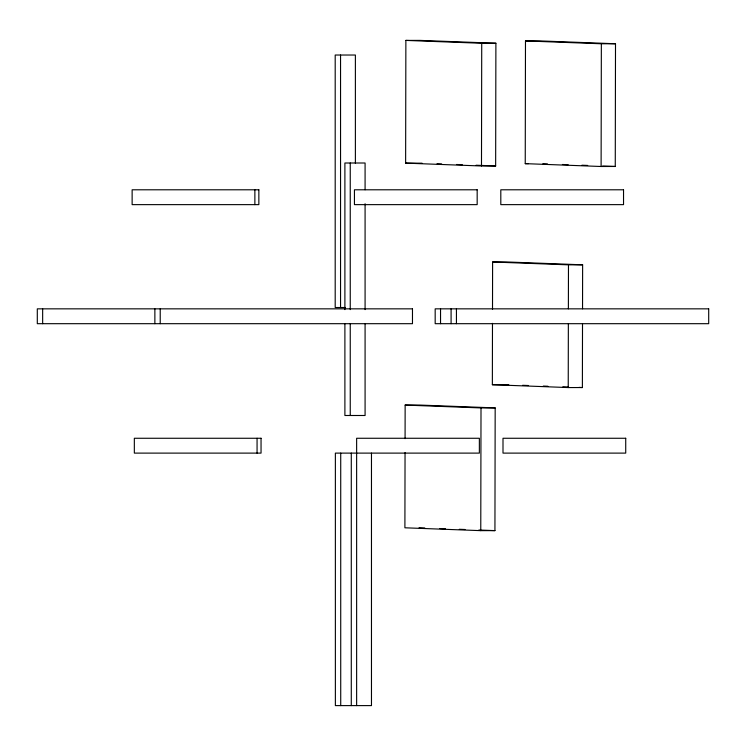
<?xml version="1.0" encoding="UTF-8"?>
<svg xmlns="http://www.w3.org/2000/svg" width="746" height="746" viewBox="0 0 746 746"><rect width="100%" height="100%" fill="white"/><g stroke="black" fill="none" stroke-linecap="round" stroke-linejoin="round"><path stroke-width="1.12" d="M405.05 452.542L404.901 527.795L480.769 530.648L494.934 530.62L495.176 407.903L419.308 405.05L405.143 405.078L405.078 438.648M405.628 163.132L405.871 40.415L420.026 40.396L495.894 43.24L495.652 165.966L481.487 165.985L405.628 163.132L422.087 163.197M480.769 530.648L481.011 407.922L405.143 405.078M481.487 165.985L481.73 43.268L405.871 40.415M582.514 323.867L582.384 387.538L568.228 387.566L492.36 384.712L492.481 323.354M492.509 309.459L492.602 261.995L506.767 261.967L582.626 264.821L582.542 308.816M525.24 163.644L525.482 40.927L539.647 40.899L615.506 43.753L615.263 166.47L601.108 166.498L525.24 163.644L528.513 163.644M568.228 387.566L568.349 323.885M568.377 308.835L568.471 264.839L492.602 261.995M601.108 166.498L601.351 43.772L525.482 40.927M481.73 43.268L495.894 43.24M601.351 43.772L615.506 43.753M568.471 264.839L582.626 264.821M492.36 384.712L508.819 384.777M481.011 407.922L495.176 407.903M345.473 307.52L335.196 307.52L335.196 55.027L355.385 55.027L355.385 163.234M542.855 163.756L547.452 163.924M562.391 164.484L568.144 164.707M581.936 165.22L587.68 165.435M602.628 166.004L615.263 166.47M437.025 163.756L441.623 163.934M456.571 164.493L462.315 164.707M476.107 165.23L495.652 165.966M522.61 385.3L528.364 385.514M543.302 386.074L547.9 386.251M562.848 386.81L568.592 387.025M578.943 387.416L582.384 387.538M419.065 527.776L424.81 527.991M439.758 528.55L445.502 528.765M459.294 529.287L465.047 529.501M478.839 530.024L494.934 530.62M456.44 308.844L456.44 323.689M451.088 308.844L451.088 323.689M440.541 308.844L440.541 323.689M371.471 453.111L371.471 705.604L335.374 705.604L335.374 453.111L479.361 453.111L479.361 438.266L356.635 438.266L356.635 705.604M365.083 189.754L365.083 163.001L344.894 163.001L344.894 309.609M365.083 203.723L365.083 309.609M365.083 323.568L365.083 415.494L344.894 415.494L344.894 323.568M351.282 453.111L351.282 705.604M350.247 163.001L350.247 309.609M350.247 323.568L350.247 415.494M340.726 453.111L340.726 705.604M340.549 55.027L340.549 307.52M257.062 438.266L257.062 453.111M254.871 189.792L254.871 204.637M160.222 308.844L160.222 323.689M154.87 308.844L154.87 323.689M42.653 308.844L42.653 323.689M258.853 189.792L132.135 189.792L132.135 204.637L258.853 204.637L258.853 189.792M477.17 189.792L354.443 189.792L354.443 204.637L477.17 204.637L477.17 189.792M623.535 189.792L500.808 189.792L500.808 204.637L623.535 204.637L623.535 189.792M412.473 308.844L37.3 308.844L37.3 323.689L412.473 323.689L412.473 308.844M708.7 308.844L435.179 308.844L435.179 323.689L708.7 323.689L708.7 308.844M261.044 438.266L134.336 438.266L134.336 453.111L261.044 453.111L261.044 438.266M625.726 438.266L503 438.266L503 453.111L625.726 453.111L625.726 438.266"/></g></svg>
